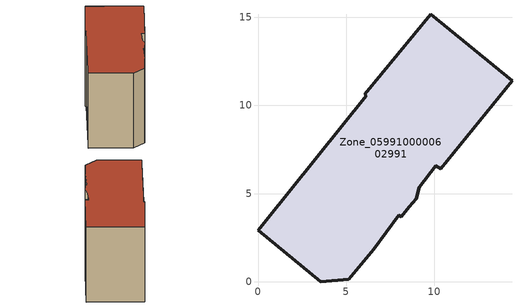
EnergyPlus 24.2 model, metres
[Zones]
Zone_0599100000602991
 floor ground (C_G): 5.14,0.15 3.55,0 0,2.92 0.48,3.5 6.13,10.55 6.05,10.62 9.8,15.18 14.4,11.39 10.35,6.42 10.07,6.59 9.15,5.35 8.96,4.71 8.58,4.25 8.12,3.7 7.99,3.78 6.56,1.84 z0
 wall outside (C_F): 3.55,0 5.14,0.15 6.56,1.84 7.99,3.78 8.12,3.7 8.58,4.25 8.96,4.71 9.15,5.35 10.07,6.59 10.35,6.42 14.4,11.39 9.8,15.18 6.05,10.62 6.13,10.55 0.48,3.5 0,2.92 3.55,0 z0:8.4
 roof outside (C_R): 8.12,3.7 8.58,4.25 8.96,4.71 9.15,5.35 10.07,6.59 10.35,6.42 14.4,11.39 9.8,15.18 6.05,10.62 6.13,10.55 0.48,3.5 0,2.92 3.55,0 5.14,0.15 6.56,1.84 7.99,3.78 z8.4
[BUILDING]
Pand.0599100000602991: North Axis=0; Terrain=City; Loads Convergence Tolerance Value=0.04; Temperature Convergence Tolerance Value=0.4; Solar Distribution=FullExterior; Maximum Number of Warmup Days=25; Minimum Number of Warmup Days=1
[Site:Location]
Rotterdam.The.Hague.AP_ZH_NLD Design_Conditions: Latitude=51.96; Longitude=4.45; Time Zone=1; Elevation=-4.5
[SITE:GROUNDTEMPERATURE:BUILDINGSURFACE]
18, 18, 18, 18, 18, 18, 18, 18, 18, 18, 18, 18
[MATERIAL] Thermal Absorptance=0.9; Solar Absorptance=0.7; Visible Absorptance=0.7
Name | Roughness | Thickness | Conductivity | Density | Specific Heat
G.TC.1946 | MediumSmooth | 0.15 | 1 | 540 | 1210
F.TC.1946 | Rough | 0.3 | 0.857143 | 1920 | 840
R.TC.1946 | MediumRough | 0.2 | 0.909091 | 1500 | 1000
[CONSTRUCTION]
C_G: G.TC.1946
C_F: F.TC.1946
C_R: R.TC.1946
[ZONE]
Zone_0599100000602991: Type=1; Multiplier=1; Ceiling Height=Autocalculate; Volume=Autocalculate; Floor Area=autocalculate; Part of Total Floor Area=Yes
[ZONEINFILTRATION:DESIGNFLOWRATE]
Infil_Zone_0599100000602991: Zone or ZoneList or Space or SpaceList=Zone_0599100000602991; Schedule=AlwaysOn; Design Flow Rate Calculation Method=Flow/Area; Flow Rate per Floor Area=0.003; Constant Term Coefficient=1; Temperature Term Coefficient=0; Velocity Term Coefficient=0; Velocity Squared Term Coefficient=0
[HVACTEMPLATE:ZONE:IDEALLOADSAIRSYSTEM]
Zone_0599100000602991: Maximum Heating Supply Air Temperature=50; Minimum Cooling Supply Air Temperature=13; Maximum Heating Supply Air Humidity Ratio=0.0156; Minimum Cooling Supply Air Humidity Ratio=0.0077; Heating Limit=NoLimit; Cooling Limit=NoLimit; Dehumidification Control Type=ConstantSensibleHeatRatio; Cooling Sensible Heat Ratio=0.7; Dehumidification Setpoint=60; Humidification Control Type=None; Humidification Setpoint=30; Outdoor Air Method=None; Outdoor Air Flow Rate per Person=0.00944; Outdoor Air Flow Rate per Zone Floor Area=0; Outdoor Air Flow Rate per Zone=0; Demand Controlled Ventilation Type=None; Outdoor Air Economizer Type=NoEconomizer; Heat Recovery Type=None; Sensible Heat Recovery Effectiveness=0.7; Latent Heat Recovery Effectiveness=0.65
[ZONECONTROL:THERMOSTAT]
ThermostatControl_Zone_0599100000602991: Zone or ZoneList=Zone_0599100000602991; Control Type Schedule=DualSetpointControlType; Control 1=Thermostat_Zone_0599100000602991; Temperature Difference Between Cutout And Setpoint=0
[THERMOSTATSETPOINT:DUALSETPOINT]
Thermostat_Zone_0599100000602991: Heating Setpoint Temperature Schedule=HeatingSetpoint_Zone_0599100000602991; Cooling Setpoint Temperature Schedule=CoolingSetpoint_Zone_0599100000602991
[SCHEDULE:COMPACT]
HeatingSetpoint_Zone_0599100000602991: Through: 12/31, For: AllDays, Until: 24:00, 21
CoolingSetpoint_Zone_0599100000602991: Through: 12/31, For: AllDays, Until: 24:00, 24
DualSetpointControlType: Through: 12/31, For: AllDays, Until: 24:00, 4
AlwaysOn: Through: 12/31, For: AllDays, Until: 24:00, 1
